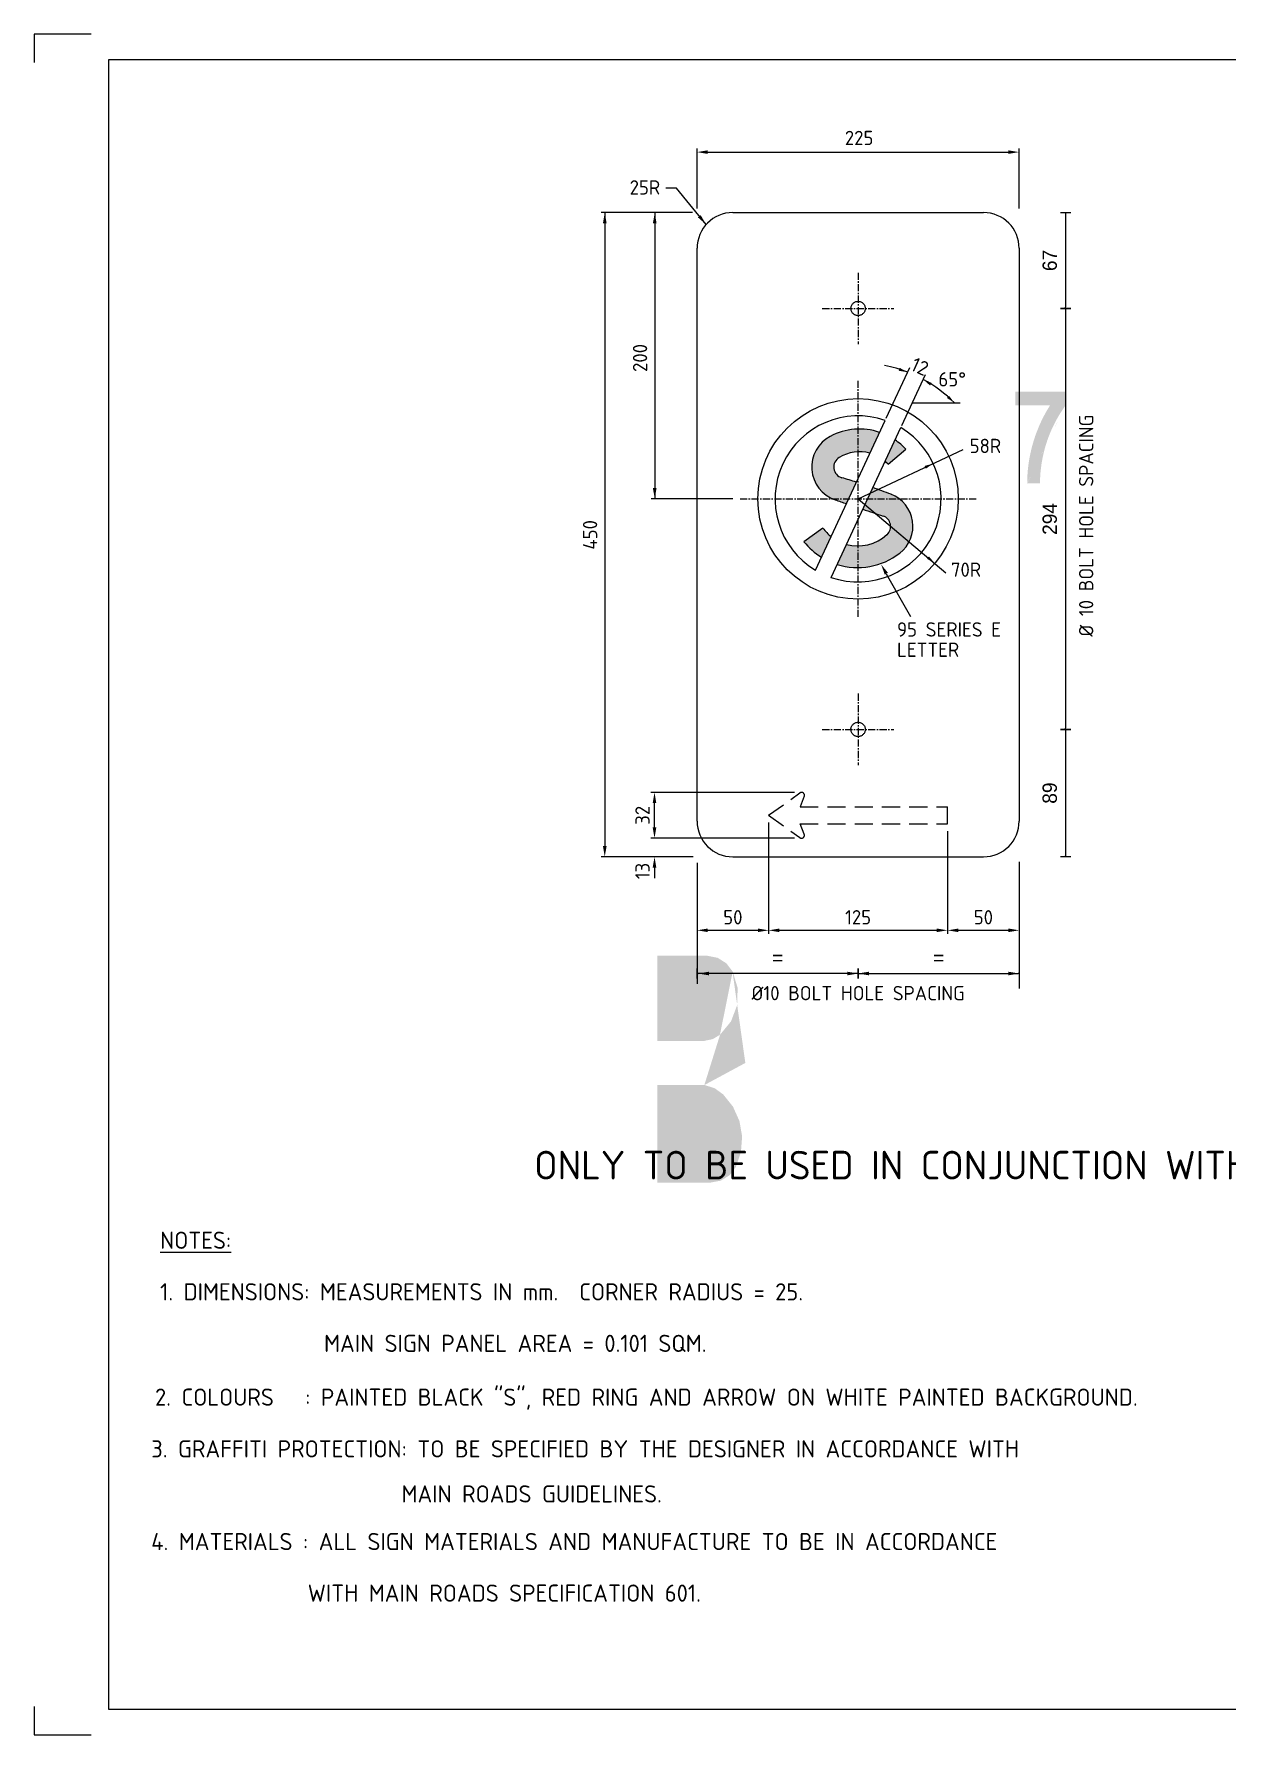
# Model space of a CAD drawing. Extents: x 0 to 1038, y -1303 to 297.
# Drawn here: x 0 to 208.3, y 0 to 297 of the extents above; entities that cross this region are included whole.
import ezdxf
from ezdxf.enums import TextEntityAlignment as Align

# ---------------------------------------------------------------- set-up
doc = ezdxf.new("R2010")
doc.units = 0
for name, pattern in [('CENTER', [2, 1.25, -0.25, 0.25, -0.25]), ('CENTERX2', [101.6, 63.5, -12.7, 12.7, -12.7]), ('HIDDEN', [9.525, 6.35, -3.175])]:
    doc.linetypes.add(name, pattern=pattern)
doc.layers.get('0').update_dxf_attribs({"linetype": 'CONTINUOUS'})
doc.layers.get('DEFPOINTS').update_dxf_attribs({"linetype": 'CONTINUOUS'})
for name, color, linetype in [('CENT25', 1, 'CENTER'), ('L25', 1, 'CONTINUOUS'), ('L35', 3, 'CONTINUOUS'), ('T25', 1, 'CONTINUOUS'), ('T50', 7, 'CONTINUOUS'), ('TBLK25', 1, 'CONTINUOUS'), ('TBLK35', 3, 'CONTINUOUS'), ('TBLK50', 7, 'CONTINUOUS'), ('YELLOW', 40, 'CONTINUOUS')]:
    doc.layers.add(name, color=color, linetype=linetype)
doc.styles.add('ISO', font='iso3098b.shx')
doc.dimstyles.new('4', dxfattribs={"dimtxt": 2.5, "dimasz": 0.2, "dimexe": 1.5, "dimexo": 2, "dimgap": 1.5, "dimtad": 1, "dimdec": 0, "dimlfac": 4, "dimrnd": 1, "dimdsep": 46, "dimlunit": 6, "dimtxsty": 'Standard', "dimblk": 'SGNDIM', "dimblk1": 'SGNDIM', "dimblk2": 'SGNDIM', "dimsah": 1, "dimcen": 2.5, "dimse1": 1, "dimse2": 1, "dimadec": 0, "dimazin": 0, "dimtfac": 1, "dimtdec": 4, "dimtix": 1, "dimtmove": 0, "dimatfit": 3, "dimldrblk": 'SGNDIM', "dimfxl": 0, "dimtolj": 1, "dimtzin": 0, "dimarcsym": 0})

# ---------------------------------------------------------------- blocks, each defined once
blk = doc.blocks.new('A3BBLK')
at = {"layer": 'TBLK25'}
for p, q in [((10, 297), (0, 297)), ((0, 297), (0, 292)), ((0, 5), (0, 0)), ((0, 0), (10, 0))]:
    blk.add_line(p, q, dxfattribs=at)
at = {"layer": 'TBLK50'}
for p, q in [((415.5, 292.5), (13, 292.5)), ((13, 292.5), (13, 4.5)), ((13, 4.5), (415.5, 4.5))]:
    blk.add_line(p, q, dxfattribs=at)
blk = doc.blocks.new('A3_IN_VTBLK')
blk.add_blockref('A3BBLK', (0, 0))
at = {"color": 4, "style": 'ISO'}
for tag, p in [('MR_DIRECTORATE', (387.63, 68.74)), ('STREET_NAME', (387.63, 62.22)), ('SUBURB_&_POSTCODE', (387.63, 59.22))]:
    blk.add_attdef(tag, text='', height=1.5, dxfattribs=at).set_placement(p, align=Align.CENTER)
at = {"color": 1, "style": 'ISO'}
blk.add_attdef('MR_BRANCH', text='', height=2, dxfattribs=at).set_placement((387.63, 65.34), align=Align.CENTER)
for tag, p in [('FILE_NUMBER', (374.52, 53.49)), ('DESIGNED_/_DRAWN', (374.52, 48.49)), ('VERIFIED', (374.52, 43.49)), ('APPROVED', (374.52, 38.49))]:
    blk.add_attdef(tag, p, '', height=2, dxfattribs=at)
at = {"layer": 'T25', "style": 'ISO'}
blk.add_attdef('LOCAL_AUTHORITY', (370.48, 16.73), '', height=1.25, dxfattribs=at)
at = {"layer": 'TBLK25', "style": 'ISO'}
for tag, p in [('ROAD_SECTION', (384.5, 29.16)), ('SLK', (384.5, 26.11)), ('CHAINAGE', (384.5, 19.21)), ('DRG_TYPE_03', (360.51, 11.5)), ('DRG_TYPE_02', (360.51, 8.36)), ('DRG_TYPE_01', (360.3, 5.42))]:
    blk.add_attdef(tag, text='', height=1.75, dxfattribs=at).set_placement(p, align=Align.CENTER)
at = {"layer": 'TBLK35', "style": 'ISO', "width": 0.9}
for tag, p in [('ROAD_PROJECT&NUMBER', (384.5, 32.23)), ('DRAWING_DESCRIPTION', (384.5, 22.29))]:
    blk.add_attdef(tag, text='', height=2.5, dxfattribs=at).set_placement(p, align=Align.CENTER)
at = {"layer": 'TBLK50', "style": 'ISO'}
blk.add_attdef('DRG_NUMBER', (372.72, 6.02), '', height=5, dxfattribs=at)
blk = doc.blocks.new('A25')
at = {"color": 1, "linetype": 'ByBlock'}
blk.add_solid([(2.5, 0.42), (2.5, -0.42), (0, 0)], dxfattribs=at)
blk = doc.blocks.new('SGNDIM')
for p, q in [((0, 0), (-1, 0)), ((0, 4.5), (0, -4.5))]:
    blk.add_line(p, q)
blk = doc.blocks.new('*D22')
at = {"color": 0, "linetype": 'ByBlock'}
blk.add_line((180.14, 265.63), (180.14, 249.28), dxfattribs=at)
at = {"layer": 'DEFPOINTS', "color": 0, "linetype": 'ByBlock'}
for p in [(167.04, 265.83), (167.04, 249.08), (180.14, 249.08)]:
    blk.add_point(p, dxfattribs=at)
at = {"color": 0, "linetype": 'ByBlock', "xscale": 0.2, "yscale": 0.2, "zscale": 0.2}
for p, rotation in [((180.14, 265.83), 90), ((180.14, 249.08), 270)]:
    blk.add_blockref('SGNDIM', p, dxfattribs=dict(at, rotation=rotation))
at = {"color": 0, "linetype": 'ByBlock', "insert": (177.39, 257.46), "char_height": 2.5, "attachment_point": 5, "rotation": 90}
blk.add_mtext('\\A1;67', dxfattribs=at)
blk = doc.blocks.new('*D23')
at = {"color": 0, "linetype": 'ByBlock'}
blk.add_line((180.14, 248.88), (180.14, 175.78), dxfattribs=at)
at = {"layer": 'DEFPOINTS', "color": 0, "linetype": 'ByBlock'}
for p in [(167.04, 249.08), (167.04, 175.58), (180.14, 175.58)]:
    blk.add_point(p, dxfattribs=at)
at = {"color": 0, "linetype": 'ByBlock', "xscale": 0.2, "yscale": 0.2, "zscale": 0.2}
for p, rotation in [((180.14, 249.08), 90), ((180.14, 175.58), 270)]:
    blk.add_blockref('SGNDIM', p, dxfattribs=dict(at, rotation=rotation))
at = {"color": 0, "linetype": 'ByBlock', "insert": (177.39, 212.33), "char_height": 2.5, "attachment_point": 5, "rotation": 90}
blk.add_mtext('\\A1;294', dxfattribs=at)
blk = doc.blocks.new('*D24')
at = {"color": 0, "linetype": 'ByBlock'}
blk.add_line((180.14, 175.38), (180.14, 153.53), dxfattribs=at)
at = {"layer": 'DEFPOINTS', "color": 0, "linetype": 'ByBlock'}
for p in [(167.04, 175.58), (167.04, 153.33), (180.14, 153.33)]:
    blk.add_point(p, dxfattribs=at)
at = {"color": 0, "linetype": 'ByBlock', "xscale": 0.2, "yscale": 0.2, "zscale": 0.2}
for p, rotation in [((180.14, 175.58), 90), ((180.14, 153.33), 270)]:
    blk.add_blockref('SGNDIM', p, dxfattribs=dict(at, rotation=rotation))
at = {"color": 0, "linetype": 'ByBlock', "insert": (177.39, 164.46), "char_height": 2.5, "attachment_point": 5, "rotation": 90}
blk.add_mtext('\\A1;89', dxfattribs=at)
blk = doc.blocks.new('*D25')
at = {"color": 0, "linetype": 'ByBlock'}
blk.add_line((144.11, 132.96), (171.84, 132.96), dxfattribs=at)
at = {"layer": 'DEFPOINTS', "color": 0, "linetype": 'ByBlock'}
for p in [(143.91, 175.58), (172.04, 175.58), (172.04, 132.96)]:
    blk.add_point(p, dxfattribs=at)
at = {"color": 0, "linetype": 'ByBlock', "xscale": 0.2, "yscale": 0.2, "zscale": 0.2, "rotation": 180}
blk.add_blockref('SGNDIM', (143.91, 132.96), dxfattribs=at)
at = {"color": 0, "linetype": 'ByBlock', "xscale": 0.2, "yscale": 0.2, "zscale": 0.2}
blk.add_blockref('SGNDIM', (172.04, 132.96), dxfattribs=at)
at = {"color": 0, "linetype": 'ByBlock', "insert": (157.98, 135.71), "char_height": 2.5, "attachment_point": 5}
blk.add_mtext('\\A1;=', dxfattribs=at)
blk = doc.blocks.new('*D26')
at = {"color": 0, "linetype": 'ByBlock'}
blk.add_line((143.71, 132.96), (115.99, 132.96), dxfattribs=at)
at = {"layer": 'DEFPOINTS', "color": 0, "linetype": 'ByBlock'}
for p in [(115.79, 175.58), (143.91, 175.58), (115.79, 132.96)]:
    blk.add_point(p, dxfattribs=at)
at = {"color": 0, "linetype": 'ByBlock', "xscale": 0.2, "yscale": 0.2, "zscale": 0.2, "rotation": 180}
blk.add_blockref('SGNDIM', (115.79, 132.96), dxfattribs=at)
at = {"color": 0, "linetype": 'ByBlock', "xscale": 0.2, "yscale": 0.2, "zscale": 0.2}
blk.add_blockref('SGNDIM', (143.91, 132.96), dxfattribs=at)
at = {"color": 0, "linetype": 'ByBlock', "insert": (129.85, 135.71), "char_height": 2.5, "attachment_point": 5}
blk.add_mtext('\\A1;=', dxfattribs=at)
blk = doc.blocks.new('CR')
at = {"layer": 'CENT25'}
for p, q in [((0, 6.25), (0, -6.25)), ((-6.25, 0), (6.25, 0))]:
    blk.add_line(p, q, dxfattribs=at)

msp = doc.modelspace()

# ---------------------------------------------------------------- hatches: boundary and pattern name
at = {"layer": 'L25', "linetype": 'CENTERX2'}
h = msp.add_hatch(color=256, dxfattribs=at)
h.paths.add_polyline_path([(152.25, 224.5, 0.056624), (150.36, 226.12), (148.63, 222.4, -0.027022), (149.16, 221.89)])
h.paths.add_polyline_path([(147.67, 227.45, 0.086947), (143.91, 228.01), (143.91, 224.06, -0.076711), (145.98, 223.82)])
h.paths.add_polyline_path([(143.91, 228.01, 0.115706), (139.04, 226.75, 0.631036), (139.48, 215.83), (142.26, 215.83), (143.62, 218.75, 0.006128), (141.09, 219.52, -0.652386), (140.61, 223.07, -0.128365), (143.91, 224.06)])
h = msp.add_hatch(color=256, dxfattribs=at)
h.paths.add_polyline_path([(142.26, 215.83), (139.48, 215.83, 0.018421), (139.9, 215.67, 0.000469), (141.87, 215)])
h.paths.add_polyline_path([(147.4, 217.48, 0.002258), (146.48, 217.8), (146.03, 216.83)])
h.paths.add_polyline_path([(149.66, 216.64, 0.005572), (147.4, 217.48), (146.03, 216.83), (145.57, 215.83), (151.11, 215.83, 0.070022)])
h.paths.add_polyline_path([(151.11, 215.83), (145.57, 215.83), (145.1, 214.83), (146.96, 213.27, 0.00031), (148.27, 212.83, -0.313613), (149.58, 211.07), (152.83, 208.34, 0.365169)])
h.paths.add_polyline_path([(145.1, 214.83), (144.72, 214.03, 0.000532), (146.96, 213.27)])
h.paths.add_polyline_path([(152.83, 208.34), (149.58, 211.07, -0.219456), (148.95, 209.58, -0.185303), (143.91, 207.61), (143.91, 203.84, 0.164687), (151.18, 206.35, 0.109415)])
h.paths.add_polyline_path([(143.91, 207.61, -0.068813), (141.86, 207.89), (140.23, 204.39, 0.078093), (143.91, 203.84)])
h.paths.add_polyline_path([(139.18, 209.24, -0.068043), (137.77, 210.72), (134.45, 208.36, 0.085817), (137.5, 205.64)])
at = {"layer": 'TBLK25', "linetype": 'CENTERX2'}
h = msp.add_hatch(color=256, dxfattribs=at)
h.paths.add_polyline_path([(175.68, 218.57), (175.67, 218.57)], flags=16)
edge = h.paths.add_edge_path()
edge.add_line((175.69, 219.04), (175.68, 218.57))
edge.add_line((173.44, 218.57), (175.68, 218.57))
edge.add_line((173.44, 218.57), (173.45, 219.07))
edge.add_line((173.45, 219.07), (173.47, 219.56))
edge.add_line((173.47, 219.56), (173.49, 220.06))
edge.add_line((173.49, 220.06), (173.52, 220.55))
edge.add_line((173.52, 220.55), (173.57, 221.05))
edge.add_line((173.57, 221.05), (173.63, 221.53))
edge.add_line((173.63, 221.53), (173.69, 222.03))
edge.add_line((173.69, 222.03), (173.77, 222.52))
edge.add_line((173.77, 222.52), (173.85, 223))
edge.add_line((173.85, 223), (173.94, 223.49))
edge.add_line((173.94, 223.49), (174.05, 223.97))
edge.add_line((174.05, 223.97), (174.16, 224.46))
edge.add_line((174.16, 224.46), (174.28, 224.94))
edge.add_line((174.28, 224.94), (174.41, 225.42))
edge.add_line((174.41, 225.42), (174.55, 225.89))
edge.add_line((174.55, 225.89), (174.7, 226.37))
edge.add_line((174.7, 226.37), (174.85, 226.84))
edge.add_line((174.85, 226.84), (175.02, 227.3))
edge.add_line((175.02, 227.3), (175.2, 227.76))
edge.add_line((175.2, 227.76), (175.39, 228.22))
edge.add_line((175.39, 228.22), (175.57, 228.68))
edge.add_line((175.57, 228.68), (175.78, 229.13))
edge.add_line((175.78, 229.13), (175.99, 229.58))
edge.add_line((175.99, 229.58), (176.21, 230.03))
edge.add_line((176.21, 230.03), (176.44, 230.46))
edge.add_line((176.44, 230.46), (176.67, 230.9))
edge.add_line((176.67, 230.9), (176.92, 231.33))
edge.add_line((176.92, 231.33), (177.18, 231.75))
edge.add_line((177.18, 231.75), (177.44, 232.17))
edge.add_line((177.44, 232.17), (171.36, 232.17))
edge.add_line((171.36, 232.17), (171.36, 234.57))
edge.add_line((171.36, 234.57), (180.16, 234.57))
edge.add_line((180.16, 234.57), (180.16, 232.17))
edge.add_line((180.16, 232.17), (179.88, 231.79))
edge.add_line((179.88, 231.79), (179.62, 231.4))
edge.add_line((179.62, 231.4), (179.36, 231.01))
edge.add_line((179.36, 231.01), (179.11, 230.61))
edge.add_line((179.11, 230.61), (178.87, 230.21))
edge.add_line((178.87, 230.21), (178.64, 229.8))
edge.add_line((178.64, 229.8), (178.41, 229.39))
edge.add_line((178.41, 229.39), (178.2, 228.97))
edge.add_line((178.2, 228.97), (177.99, 228.55))
edge.add_line((177.99, 228.55), (177.79, 228.13))
edge.add_line((177.79, 228.13), (177.6, 227.7))
edge.add_line((177.6, 227.7), (177.42, 227.27))
edge.add_line((177.42, 227.27), (177.24, 226.83))
edge.add_line((177.24, 226.83), (177.08, 226.39))
edge.add_line((177.08, 226.39), (176.92, 225.95))
edge.add_line((176.92, 225.95), (176.78, 225.5))
edge.add_line((176.78, 225.5), (176.64, 225.05))
edge.add_line((176.64, 225.05), (176.51, 224.6))
edge.add_line((176.51, 224.6), (176.39, 224.15))
edge.add_line((176.39, 224.15), (176.28, 223.69))
edge.add_line((176.28, 223.69), (176.18, 223.23))
edge.add_line((176.18, 223.23), (176.09, 222.77))
edge.add_line((176.09, 222.77), (176, 222.31))
edge.add_line((176, 222.31), (175.93, 221.85))
edge.add_line((175.93, 221.85), (175.87, 221.38))
edge.add_line((175.87, 221.38), (175.81, 220.92))
edge.add_line((175.81, 220.92), (175.76, 220.45))
edge.add_line((175.76, 220.45), (175.73, 219.98))
edge.add_line((175.73, 219.98), (175.7, 219.51))
edge.add_line((175.7, 219.51), (175.69, 219.04))
edge = h.paths.add_edge_path(flags=16)
edge.add_line((180.16, 232.17), (180.15, 232.17))
edge.add_line((173.44, 218.57), (173.43, 218.57))
at = {"layer": 'YELLOW'}
h = msp.add_hatch(color=256, dxfattribs=at)
h.paths.add_polyline_path([(117.6, 136.05), (117.62, 136.05)], flags=16)
edge = h.paths.add_edge_path()
edge.add_line((108.83, 136.05), (117.62, 136.05))
edge.add_line((119.4, 135.69), (117.62, 136.05))
edge.add_line((119.4, 135.69), (120.92, 134.73))
edge.add_line((120.92, 134.73), (122.01, 133.29))
edge.add_line((122.01, 133.29), (122.88, 130.43))
edge.add_line((122.88, 130.43), (122.78, 127.41))
edge.add_line((122.78, 127.41), (121.72, 124.6))
edge.add_line((121.72, 124.6), (119.81, 122.28))
edge.add_line((119.81, 122.28), (118.55, 121.51))
edge.add_line((118.55, 121.51), (117.08, 121.2))
edge.add_line((117.08, 121.2), (108.83, 121.2))
edge.add_line((108.83, 121.2), (108.83, 136.05))
h.paths.add_polyline_path([(118.86, 112.93), (117.08, 113.49), (108.83, 113.49), (108.83, 96.46), (118.17, 96.46), (119.94, 96.79), (121.49, 97.75), (122.57, 99.19), (123.45, 101.79), (123.66, 104.52), (123.19, 107.2), (122.06, 109.71), (120.36, 111.84)])
edge = h.paths.add_edge_path()
edge.add_line((124.22, 117.33), (124.2, 117.33))
edge.add_line((117.08, 113.49), (117.06, 113.49))
edge.add_line((119.81, 122.28), (119.79, 122.28))
edge.add_line((122.01, 133.29), (121.98, 133.29))

# ---------------------------------------------------------------- linework, layer by layer
at = {"layer": 'CENT25'}
for p, q in [((143.91, 195.21), (143.91, 236.46)), ((123.29, 215.83), (164.54, 215.83))]:
    msp.add_line(p, q, dxfattribs=at)
at = {"layer": 'L25', "linetype": 'CENTERX2'}
for centre in [(143.91, 249.08), (143.91, 175.58)]:
    msp.add_circle(centre, 1.25, dxfattribs=at)
at = {"layer": 'L35'}
for p, q in [((122.04, 265.83), (165.79, 265.83)), ((115.79, 159.58), (115.79, 259.58)), ((172.04, 259.58), (172.04, 159.58)), ((136.46, 203.4), (148.65, 229.54)), ((139.18, 202.13), (151.37, 228.27)), ((149.16, 221.89), (152.25, 224.5)), ((137.77, 210.72), (134.45, 208.36)), ((122.04, 153.33), (165.79, 153.33))]:
    msp.add_line(p, q, dxfattribs=at)
at = {"layer": 'L35', "linetype": 'HIDDEN', "ltscale": 0.5}
for p, q in [((128.29, 160.58), (133.75, 164.49)), ((134.5, 163.9), (133.79, 162.08)), ((128.29, 160.58), (133.75, 156.68)), ((133.79, 162.08), (159.54, 162.08)), ((159.54, 159.08), (159.54, 162.08)), ((134.5, 157.27), (133.79, 159.08)), ((133.79, 159.08), (159.54, 159.08))]:
    msp.add_line(p, q, dxfattribs=at)
at = {"layer": 'L35'}
msp.add_circle((143.91, 215.83), 17.5, dxfattribs=at)
for centre, radius, start, end in [((122.04, 259.58), 6.25, 90, 180), ((165.79, 259.58), 6.25, 0, 90), ((143.91, 215.83), 14.5, 70.9378, 239.0622), ((141.86, 221.4), 6.05, 117.7874, 251.0224), ((144.18, 217), 11.02, 71.51, 117.7874), ((143.91, 215.83), 14.5, 250.9378, 59.0622), ((144.18, 217), 11.02, 42.8941, 55.8575), ((141.63, 221.4), 1.96, 121.362, 253.8415), ((144.16, 217.24), 6.82, 74.5567, 121.362), ((144.16, 217.24), 6.82, 42.9168, 49.1083), ((111.06, 115.88), 107.9, 72.4371, 73.8415), ((111.06, 115.88), 107.9, 69.0387, 70.8332), ((501.13, 1266.1), 1110.8, 251.02237, 251.1299), ((501.13, 1266.1), 1110.8, 251.28556, 251.47852), ((147.52, 211.07), 5.97, 307.7978, 69.0387), ((147.66, 211.01), 1.93, 312.3194, 71.4785), ((143.83, 215.83), 11.99, 218.5376, 238.1574), ((143.87, 215.17), 7.55, 216.0865, 231.6569), ((143.87, 215.17), 7.55, 254.5814, 312.3194), ((143.83, 215.83), 11.99, 252.5288, 307.7978), ((122.04, 159.58), 6.25, 180, 270), ((165.79, 159.58), 6.25, 270, 0)]:
    msp.add_arc(centre, radius, start, end, dxfattribs=at)
at = {"layer": 'L35', "linetype": 'HIDDEN', "ltscale": 0.5}
for centre, start, end in [((134.04, 164.08), 338.5117, 125.5884), ((134.04, 157.08), 234.4116, 21.4883)]:
    msp.add_arc(centre, 0.5, start, end, dxfattribs=at)
at = {"layer": 'T25'}
for p, q in [((115.79, 266.51), (115.79, 277.01)), ((117.66, 276.38), (170.16, 276.38)), ((172.04, 266.51), (172.04, 277.01)), ((115.79, 266.51), (115.79, 272.56)), ((112.21, 270.08), (110.34, 270.08)), ((117.36, 263.73), (112.21, 270.08)), ((114.99, 265.83), (99.05, 265.83)), ((99.67, 265.83), (99.67, 155.21)), ((114.9, 265.83), (107.77, 265.83)), ((108.4, 265.83), (108.4, 215.83)), ((148.83, 229.92), (152.97, 238.8)), ((151.55, 228.65), (155.69, 237.53)), ((153.38, 232.59), (161.71, 232.59)), ((143.91, 215.83), (162.24, 224.45)), ((122.04, 215.83), (107.77, 215.83)), ((143.91, 215.83), (159.25, 202.94)), ((148.84, 202.77), (153.09, 195.29)), ((132.79, 164.58), (107.73, 164.58)), ((108.36, 160.33), (108.36, 162.74)), ((108.36, 158.46), (108.36, 162.71)), ((108.36, 158.46), (108.36, 160.33)), ((128.29, 159.33), (128.29, 139.88)), ((128.29, 159.33), (128.29, 139.88)), ((159.54, 157.83), (159.54, 139.88)), ((159.54, 157.83), (159.54, 139.88)), ((132.79, 156.58), (107.73, 156.58)), ((132.79, 156.58), (107.73, 156.58)), ((115.12, 153.33), (99.05, 153.33)), ((115.01, 153.33), (107.73, 153.33)), ((115.79, 152.28), (115.79, 131.13)), ((172.04, 152.45), (172.04, 130.32)), ((108.36, 151.46), (108.36, 149.58)), ((117.66, 140.5), (126.41, 140.5)), ((130.16, 140.5), (157.66, 140.5)), ((161.41, 140.5), (170.16, 140.5))]:
    msp.add_line(p, q, dxfattribs=at)
for start, end in [(68.6211, 78.8195), (44.8536, 61.3789)]:
    msp.add_arc((143.91, 215.83), 23.75, start, end, dxfattribs=at)
for points in [[(117.66, 276.69), (117.66, 276.07), (115.79, 276.38)], [(170.16, 276.69), (170.16, 276.07), (172.04, 276.38)], [(99.36, 263.96), (99.99, 263.96), (99.67, 265.83)], [(108.08, 263.96), (108.71, 263.96), (108.4, 265.83)], [(116.42, 265.38), (115.94, 264.99), (117.36, 263.73)], [(108.08, 217.71), (108.71, 217.71), (108.4, 215.83)], [(148.57, 202.61), (149.12, 202.92), (147.92, 204.4)], [(108.04, 162.71), (108.67, 162.71), (108.36, 164.58)], [(108.04, 158.46), (108.67, 158.46), (108.36, 156.58)], [(108.04, 158.46), (108.67, 158.46), (108.36, 156.58)], [(99.36, 155.21), (99.99, 155.21), (99.67, 153.33)], [(108.04, 151.46), (108.67, 151.46), (108.36, 153.33)], [(117.66, 140.81), (117.66, 140.19), (115.79, 140.5)], [(126.41, 140.81), (126.41, 140.19), (128.29, 140.5)], [(130.16, 140.81), (130.16, 140.19), (128.29, 140.5)], [(157.66, 140.81), (157.66, 140.19), (159.54, 140.5)], [(161.41, 140.81), (161.41, 140.19), (159.54, 140.5)], [(170.16, 140.81), (170.16, 140.19), (172.04, 140.5)], [(117.86, 133.27), (117.86, 132.64), (115.99, 132.96)], [(142.04, 133.27), (142.04, 132.64), (143.91, 132.96)], [(145.79, 133.27), (145.79, 132.64), (143.91, 132.96)], [(170.16, 133.27), (170.16, 132.64), (172.04, 132.96)]]:
    msp.add_solid(points, dxfattribs=at)

# ---------------------------------------------------------------- block references
at = {"layer": 'L25'}
msp.add_blockref('A3_IN_VTBLK', (0, 0), dxfattribs=at)
at = {"layer": 'L25', "linetype": 'CENTERX2'}
for p in [(143.91, 249.08), (143.91, 175.58)]:
    msp.add_blockref('CR', p, dxfattribs=at)
at = {"layer": 'L35', "xscale": 0.625, "yscale": 0.625, "zscale": 0.625}
for p, rotation in [((152.57, 237.95), 161.0333624741261), ((155.29, 236.68), 327.8443527237935), ((160.75, 232.59), 137.2586217889769)]:
    msp.add_blockref('A25', p, dxfattribs=dict(at, rotation=rotation))
at = {"layer": 'T25', "xscale": 0.625, "yscale": 0.625, "zscale": 0.625}
for p, rotation in [((157.03, 222), 205.1797625934582), ((157.31, 204.57), 139.9442306194128)]:
    msp.add_blockref('A25', p, dxfattribs=dict(at, rotation=rotation))

# ---------------------------------------------------------------- texts
at = {"layer": 'T25', "style": 'ISO'}
for s, p in [('225', (144.09, 278.85)), ('50', (122.04, 142.78)), ('125', (143.91, 142.78)), ('50', (165.79, 142.78)), ('%%C10 BOLT HOLE SPACING', (143.91, 129.53))]:
    msp.add_text(s, height=2.5, dxfattribs=at).set_placement(p, align=Align.MIDDLE_CENTER)
msp.add_text('25R', height=2.5, dxfattribs=at).set_placement((109.35, 270.21), align=Align.MIDDLE_RIGHT)
for s, p in [('200', (105.84, 240.44)), ('450', (97.11, 209.55)), ('32', (106.26, 160.58)), ('13', (106.26, 150.85))]:
    msp.add_text(s, height=2.5, rotation=90, dxfattribs=at).set_placement(p, align=Align.MIDDLE_CENTER)
for s, rotation, p in [('12', 335.753, (152.89, 238.38)), ('%%C 10 BOLT HOLE SPACING', 90, (184.99, 191.78))]:
    msp.add_text(s, height=2.5, rotation=rotation, dxfattribs=at).set_placement(p)
for s, p in [('65%%d', (157.93, 235.46)), ('58R', (163.39, 223.83)), ('70R', (160.12, 202.22)), ('95 SERIES E', (150.71, 191.78)), ('LETTER', (150.71, 188.24))]:
    msp.add_text(s, height=2.5, dxfattribs=at).set_placement(p)
at = {"layer": 'T25', "color": 3, "style": 'ISO'}
for s, p in [('%%UNOTES:', (22.02, 84.88)), ('1. DIMENSIONS: MEASUREMENTS IN mm.  CORNER RADIUS = 25. ', (22.02, 75.88)), ('MAIN SIGN PANEL AREA = 0.101 SQM.', (50.65, 66.88)), ('2. COLOURS   : PAINTED BLACK "S", RED RING AND ARROW ON WHITE PAINTED BACKGROUND.', (21.13, 57.49)), ('3. GRAFFITI PROTECTION: TO BE SPECIFIED BY THE DESIGNER IN ACCORDANCE WITH', (20.47, 48.46)), ('                        MAIN ROADS GUIDELINES.', (20.47, 40.59)), ('4. MATERIALS : ALL SIGN MATERIALS AND MANUFACTURE TO BE IN ACCORDANCE ', (20.47, 32.27)), ('               WITH MAIN ROADS SPECIFICATION 601.', (20.47, 23.27))]:
    msp.add_text(s, height=3, dxfattribs=at).set_placement(p)
at = {"layer": 'T50', "style": 'ISO'}
msp.add_text('ONLY TO BE USED IN CONJUNCTION WITH OTHER PARKING SIGNS 450mm DEEP', height=5, dxfattribs=at).set_placement((87.34, 97))

# ---------------------------------------------------------------- dimensions: what is measured, and where the dimension line sits
at = {"layer": 'L25', "linetype": 'CENTERX2'}
for base, p1, p2, picture, middle in [((180.14, 249.08), (167.04, 265.83), (167.04, 249.08), '*D22', (177.39, 257.46)), ((180.14, 175.58), (167.04, 249.08), (167.04, 175.58), '*D23', (177.39, 212.33)), ((180.14, 153.33), (167.04, 175.58), (167.04, 153.33), '*D24', (177.39, 164.46))]:
    dim = msp.add_linear_dim(base=base, p1=p1, p2=p2, angle=90, dimstyle='4', dxfattribs=at)
    dim.commit()
    dim.dimension.update_dxf_attribs({"geometry": picture, "text_midpoint": middle})
for base, p2, picture, middle in [((115.79, 132.96), (115.79, 175.58), '*D26', (129.85, 135.71)), ((172.04, 132.96), (172.04, 175.58), '*D25', (157.98, 135.71))]:
    dim = msp.add_linear_dim(base=base, p1=(143.91, 175.58), p2=p2, text='=', dimstyle='4', dxfattribs=at)
    dim.commit()
    dim.dimension.update_dxf_attribs({"geometry": picture, "text_midpoint": middle})

doc.saveas('drawing.dxf')
